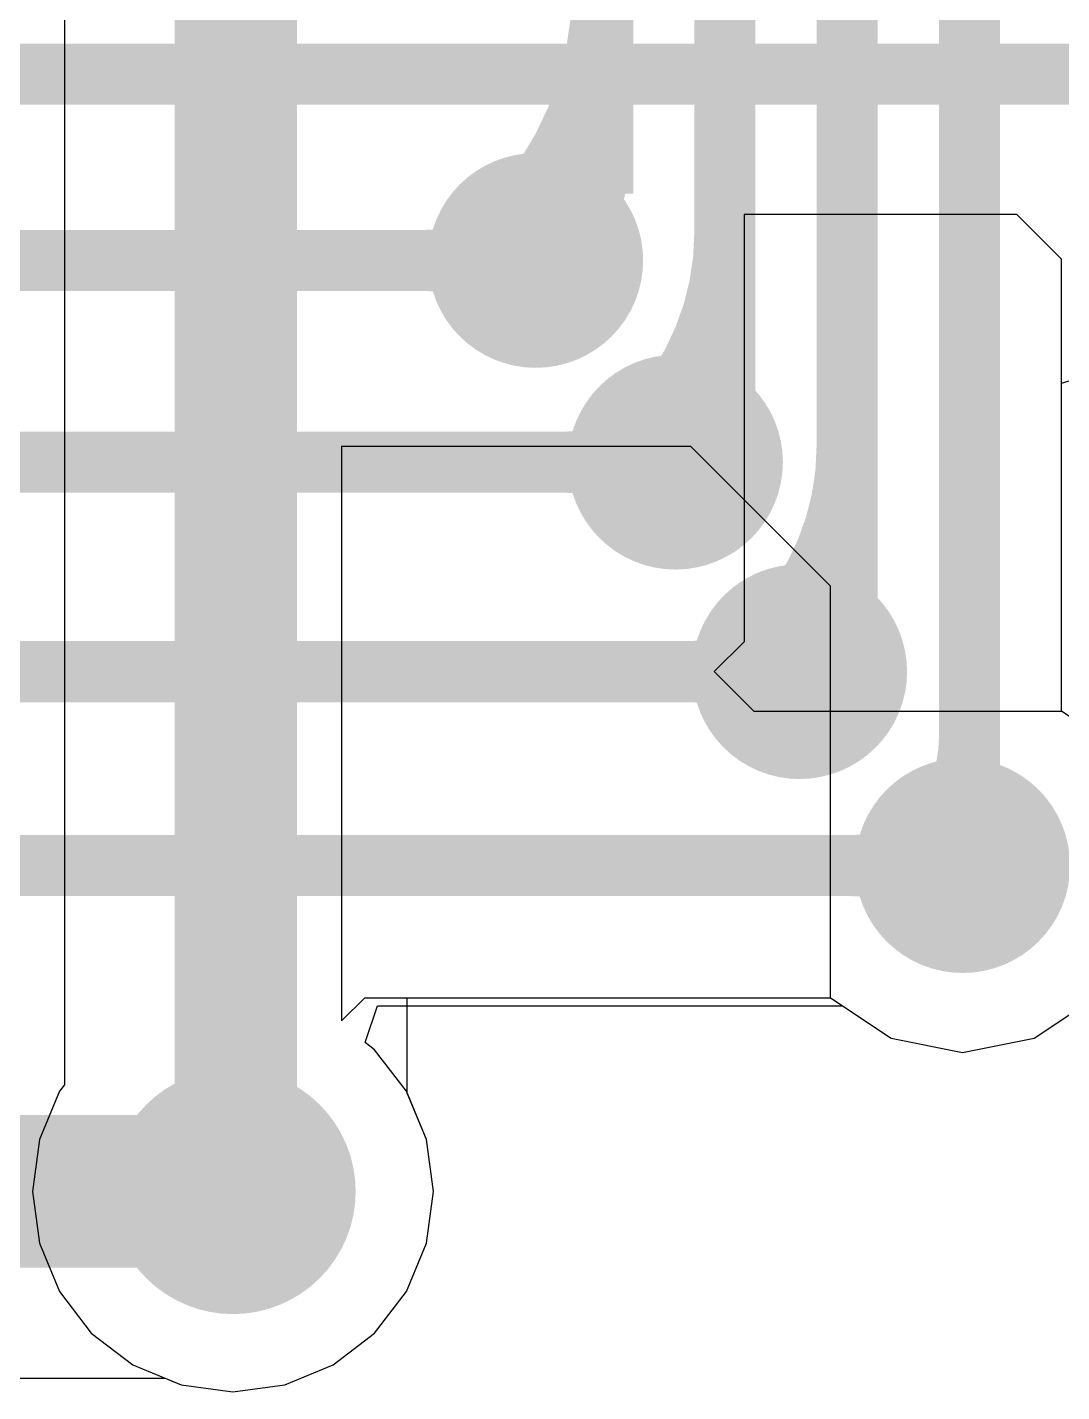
# Model space of a CAD drawing. Extents: x 81 to 196, y 150 to 213.
# Drawn here: x 180.972 to 184.357, y 153.132 to 157.599 of the extents above; entities that cross this region are included whole.
import ezdxf

# ---------------------------------------------------------------- set-up
doc = ezdxf.new("R2010")
doc.units = 0
doc.header["$MEASUREMENT"] = 0
for name, color, linetype in [('BOTTOMLAYER', 5, 'CONTINUOUS'), ('BOTTOMSOLDER', 6, 'CONTINUOUS'), ('MULTILAYER', 9, 'CONTINUOUS'), ('TOPLAYER', 1, 'CONTINUOUS')]:
    doc.layers.add(name, color=color, linetype=linetype)

msp = doc.modelspace()

# ---------------------------------------------------------------- linework, layer by layer
at = {"layer": 'BOTTOMLAYER'}
for p, q in [((181.094002, 158.994223), (181.094002, 154.136661)), ((183.143774, 156.225626), (182.000774, 156.225626)), ((182.000774, 156.225626), (182.000774, 154.346026)), ((183.600199, 155.769201), (183.143774, 156.225626)), ((183.600199, 154.421451), (183.600199, 155.769201)), ((182.000774, 154.346026), (182.076199, 154.421451)), ((182.076199, 154.421451), (183.600199, 154.421451)), ((182.215549, 154.108744), (182.215549, 154.421451)), ((182.215549, 154.421451), (183.600199, 154.421451)), ((183.600199, 154.421451), (183.798665, 154.288838)), ((184.266883, 154.288838), (184.465349, 154.421451)), ((183.798665, 154.288838), (184.032774, 154.242272)), ((184.032774, 154.242272), (184.266883, 154.288838)), ((181.077403, 154.115028), (181.011906, 153.956911)), ((181.094002, 154.136661), (181.077403, 154.115028)), ((182.278442, 153.956911), (182.215549, 154.108744)), ((181.011906, 153.956911), (180.989567, 153.787226)), ((182.300781, 153.787226), (182.278442, 153.956911)), ((180.989567, 153.787226), (181.011906, 153.617541)), ((182.278442, 153.617541), (182.300781, 153.787226)), ((181.011906, 153.617541), (181.077403, 153.459424)), ((182.212945, 153.459424), (182.278442, 153.617541)), ((181.077403, 153.459424), (181.181591, 153.323643)), ((182.108757, 153.323643), (182.212945, 153.459424)), ((181.181591, 153.323643), (181.317372, 153.219455)), ((181.972976, 153.219455), (182.108757, 153.323643)), ((181.317372, 153.219455), (181.475489, 153.153958)), ((181.814859, 153.153958), (181.972976, 153.219455)), ((181.475489, 153.153958), (181.645174, 153.131619)), ((181.645174, 153.131619), (181.814859, 153.153958))]:
    msp.add_line(p, q, dxfattribs=at)
for points, const_width in [([(182.854773, 157.054225), (182.854773, 159.650054)], 0.2), ([(183.254797, 156.336649), (183.254797, 159.650054)], 0.2), ([(183.654847, 155.644499), (183.654847, 159.650054)], 0.2), ([(184.054897, 154.876149), (184.054897, 159.650054)], 0.2), ([(181.654775, 153.796827), (181.654775, 158.638626)], 0.399999), ([(182.635774, 156.835226), (182.854773, 157.054225)], 0.2), ([(183.092974, 156.174826), (183.254797, 156.336649)], 0.2), ([(183.499374, 155.489026), (183.654847, 155.644499)], 0.2), ([(184.032774, 154.854026), (184.054897, 154.876149)], 0.2), ([(181.645174, 153.787226), (181.654775, 153.796827)], 0.399999)]:
    msp.add_lwpolyline(points, dxfattribs=dict(at, const_width=const_width))
at = {"layer": 'BOTTOMLAYER', "const_width": 0.2}
for points in [[(182.854773, 157.726067, -0.198912), (182.529709, 156.941291)], [(182.854773, 157.726067, -0.198912), (182.529709, 156.941291)], [(182.854773, 157.726067, -0.198912), (182.529709, 156.941291)], [(182.854773, 157.726067, -0.198912), (182.529709, 156.941291)], [(182.854773, 157.726067, -0.198912), (182.529709, 156.941291)], [(182.854773, 157.726067, -0.198912), (182.529709, 156.941291)], [(182.854773, 157.726067, -0.198912), (182.529709, 156.941291)], [(182.854773, 157.726067, -0.198912), (182.529709, 156.941291)], [(182.854773, 157.726067, -0.198912), (182.529709, 156.941291)], [(182.854773, 157.726067, -0.198912), (182.529709, 156.941291)], [(182.854773, 157.243226, -0.198912), (182.671128, 156.799872)], [(182.854773, 157.243226, -0.198912), (182.671128, 156.799872)], [(182.854773, 157.243226, -0.198912), (182.671128, 156.799872)], [(182.854773, 157.243226, -0.198912), (182.671128, 156.799872)], [(182.854773, 157.243226, -0.198912), (182.671128, 156.799872)], [(182.854773, 157.243226, -0.198912), (182.671128, 156.799872)], [(182.854773, 157.243226, -0.198912), (182.671128, 156.799872)], [(182.854773, 157.243226, -0.198912), (182.671128, 156.799872)], [(182.854773, 157.243226, -0.198912), (182.671128, 156.799872)], [(182.854773, 157.243226, -0.198912), (182.671128, 156.799872)], [(183.254797, 156.927634, -0.198912), (182.986909, 156.280891)], [(183.254797, 156.927634, -0.198912), (182.986909, 156.280891)], [(183.254797, 156.927634, -0.198912), (182.986909, 156.280891)], [(183.254797, 156.927634, -0.198912), (182.986909, 156.280891)], [(183.254797, 156.927634, -0.198912), (182.986909, 156.280891)], [(183.254797, 156.927634, -0.198912), (182.986909, 156.280891)], [(183.254797, 156.927634, -0.198912), (182.986909, 156.280891)], [(183.254797, 156.927634, -0.198912), (182.986909, 156.280891)], [(183.254797, 156.927634, -0.198912), (182.986909, 156.280891)], [(183.254797, 156.927634, -0.198912), (182.986909, 156.280891)], [(183.254797, 156.444792, -0.198912), (183.128328, 156.139472)], [(183.254797, 156.444792, -0.198912), (183.128328, 156.139472)], [(183.254797, 156.444792, -0.198912), (183.128328, 156.139472)], [(183.254797, 156.444792, -0.198912), (183.128328, 156.139472)], [(183.254797, 156.444792, -0.198912), (183.128328, 156.139472)], [(183.254797, 156.444792, -0.198912), (183.128328, 156.139472)], [(183.254797, 156.444792, -0.198912), (183.128328, 156.139472)], [(183.254797, 156.444792, -0.198912), (183.128328, 156.139472)], [(183.254797, 156.444792, -0.198912), (183.128328, 156.139472)], [(183.254797, 156.444792, -0.198912), (183.128328, 156.139472)], [(183.654847, 156.226502, -0.198912), (183.393309, 155.595091)], [(183.654847, 156.226502, -0.198912), (183.393309, 155.595091)], [(183.654847, 156.226502, -0.198912), (183.393309, 155.595091)], [(183.654847, 156.226502, -0.198912), (183.393309, 155.595091)], [(183.654847, 156.226502, -0.198912), (183.393309, 155.595091)], [(183.654847, 156.226502, -0.198912), (183.393309, 155.595091)], [(183.654847, 156.226502, -0.198912), (183.393309, 155.595091)], [(183.654847, 156.226502, -0.198912), (183.393309, 155.595091)], [(183.654847, 156.226502, -0.198912), (183.393309, 155.595091)], [(183.654847, 156.226502, -0.198912), (183.393309, 155.595091)], [(183.654847, 155.743661, -0.198912), (183.534728, 155.453672)], [(183.654847, 155.743661, -0.198912), (183.534728, 155.453672)], [(183.654847, 155.743661, -0.198912), (183.534728, 155.453672)], [(183.654847, 155.743661, -0.198912), (183.534728, 155.453672)], [(183.654847, 155.743661, -0.198912), (183.534728, 155.453672)], [(183.654847, 155.743661, -0.198912), (183.534728, 155.453672)], [(183.654847, 155.743661, -0.198912), (183.534728, 155.453672)], [(183.654847, 155.743661, -0.198912), (183.534728, 155.453672)], [(183.654847, 155.743661, -0.198912), (183.534728, 155.453672)], [(183.654847, 155.743661, -0.198912), (183.534728, 155.453672)], [(184.054897, 155.269567, -0.198912), (183.926709, 154.960091)], [(184.054897, 155.269567, -0.198912), (183.926709, 154.960091)], [(184.054897, 155.269567, -0.198912), (183.926709, 154.960091)], [(184.054897, 155.269567, -0.198912), (183.926709, 154.960091)], [(184.054897, 155.269567, -0.198912), (183.926709, 154.960091)], [(184.054897, 155.269567, -0.198912), (183.926709, 154.960091)], [(184.054897, 155.269567, -0.198912), (183.926709, 154.960091)], [(184.054897, 155.269567, -0.198912), (183.926709, 154.960091)], [(184.054897, 155.269567, -0.198912), (183.926709, 154.960091)], [(184.054897, 155.269567, -0.198912), (183.926709, 154.960091)], [(184.138839, 154.960091, -0.198912), (184.054897, 155.162748)], [(184.138839, 154.960091, -0.198912), (184.054897, 155.162748)], [(184.138839, 154.960091, -0.198912), (184.054897, 155.162748)], [(184.138839, 154.960091, -0.198912), (184.054897, 155.162748)], [(184.138839, 154.960091, -0.198912), (184.054897, 155.162748)], [(184.138839, 154.960091, -0.198912), (184.054897, 155.162748)], [(184.138839, 154.960091, -0.198912), (184.054897, 155.162748)], [(184.138839, 154.960091, -0.198912), (184.054897, 155.162748)], [(184.138839, 154.960091, -0.198912), (184.054897, 155.162748)], [(184.138839, 154.960091, -0.198912), (184.054897, 155.162748)]]:
    msp.add_lwpolyline(points, format="xyb", dxfattribs=at)
at = {"layer": 'BOTTOMLAYER'}
for points, const_width in [([(182.854773, 157.193226, 1), (182.854773, 157.293226, 1)], 0.1), ([(182.854773, 157.193226, 1), (182.854773, 157.293226, 1)], 0.1), ([(182.854773, 157.193226, 1), (182.854773, 157.293226, 1)], 0.1), ([(182.854773, 157.193226, 1), (182.854773, 157.293226, 1)], 0.1), ([(182.854773, 157.193226, 1), (182.854773, 157.293226, 1)], 0.1), ([(182.854773, 157.193226, 1), (182.854773, 157.293226, 1)], 0.1), ([(182.854773, 157.193226, 1), (182.854773, 157.293226, 1)], 0.1), ([(182.854773, 157.193226, 1), (182.854773, 157.293226, 1)], 0.1), ([(182.854773, 157.193226, 1), (182.854773, 157.293226, 1)], 0.1), ([(182.854773, 157.193226, 1), (182.854773, 157.293226, 1)], 0.1), ([(182.635774, 156.710228, 1), (182.635774, 156.960224, 1)], 0.249999), ([(182.529709, 156.891291, 1), (182.529709, 156.991291, 1)], 0.1), ([(182.529709, 156.891291, 1), (182.529709, 156.991291, 1)], 0.1), ([(182.529709, 156.891291, 1), (182.529709, 156.991291, 1)], 0.1), ([(182.529709, 156.891291, 1), (182.529709, 156.991291, 1)], 0.1), ([(182.529709, 156.891291, 1), (182.529709, 156.991291, 1)], 0.1), ([(182.529709, 156.891291, 1), (182.529709, 156.991291, 1)], 0.1), ([(182.529709, 156.891291, 1), (182.529709, 156.991291, 1)], 0.1), ([(182.529709, 156.891291, 1), (182.529709, 156.991291, 1)], 0.1), ([(182.529709, 156.891291, 1), (182.529709, 156.991291, 1)], 0.1), ([(182.529709, 156.891291, 1), (182.529709, 156.991291, 1)], 0.1), ([(183.254797, 156.877634, 1), (183.254797, 156.977634, 1)], 0.1), ([(183.254797, 156.877634, 1), (183.254797, 156.977634, 1)], 0.1), ([(183.254797, 156.877634, 1), (183.254797, 156.977634, 1)], 0.1), ([(183.254797, 156.877634, 1), (183.254797, 156.977634, 1)], 0.1), ([(183.254797, 156.877634, 1), (183.254797, 156.977634, 1)], 0.1), ([(183.254797, 156.877634, 1), (183.254797, 156.977634, 1)], 0.1), ([(183.254797, 156.877634, 1), (183.254797, 156.977634, 1)], 0.1), ([(183.254797, 156.877634, 1), (183.254797, 156.977634, 1)], 0.1), ([(183.254797, 156.877634, 1), (183.254797, 156.977634, 1)], 0.1), ([(183.254797, 156.877634, 1), (183.254797, 156.977634, 1)], 0.1), ([(182.671128, 156.749872, 1), (182.671128, 156.849872, 1)], 0.1), ([(182.671128, 156.749872, 1), (182.671128, 156.849872, 1)], 0.1), ([(182.671128, 156.749872, 1), (182.671128, 156.849872, 1)], 0.1), ([(182.671128, 156.749872, 1), (182.671128, 156.849872, 1)], 0.1), ([(182.671128, 156.749872, 1), (182.671128, 156.849872, 1)], 0.1), ([(182.671128, 156.749872, 1), (182.671128, 156.849872, 1)], 0.1), ([(182.671128, 156.749872, 1), (182.671128, 156.849872, 1)], 0.1), ([(182.671128, 156.749872, 1), (182.671128, 156.849872, 1)], 0.1), ([(182.671128, 156.749872, 1), (182.671128, 156.849872, 1)], 0.1), ([(182.671128, 156.749872, 1), (182.671128, 156.849872, 1)], 0.1), ([(183.254797, 156.394793, 1), (183.254797, 156.494792, 1)], 0.1), ([(183.254797, 156.394793, 1), (183.254797, 156.494792, 1)], 0.1), ([(183.254797, 156.394793, 1), (183.254797, 156.494792, 1)], 0.1), ([(183.254797, 156.394793, 1), (183.254797, 156.494792, 1)], 0.1), ([(183.254797, 156.394793, 1), (183.254797, 156.494792, 1)], 0.1), ([(183.254797, 156.394793, 1), (183.254797, 156.494792, 1)], 0.1), ([(183.254797, 156.394793, 1), (183.254797, 156.494792, 1)], 0.1), ([(183.254797, 156.394793, 1), (183.254797, 156.494792, 1)], 0.1), ([(183.254797, 156.394793, 1), (183.254797, 156.494792, 1)], 0.1), ([(183.254797, 156.394793, 1), (183.254797, 156.494792, 1)], 0.1), ([(183.092974, 156.049828, 1), (183.092974, 156.299824, 1)], 0.249999), ([(182.986909, 156.230891, 1), (182.986909, 156.330891, 1)], 0.1), ([(182.986909, 156.230891, 1), (182.986909, 156.330891, 1)], 0.1), ([(182.986909, 156.230891, 1), (182.986909, 156.330891, 1)], 0.1), ([(182.986909, 156.230891, 1), (182.986909, 156.330891, 1)], 0.1), ([(182.986909, 156.230891, 1), (182.986909, 156.330891, 1)], 0.1), ([(182.986909, 156.230891, 1), (182.986909, 156.330891, 1)], 0.1), ([(182.986909, 156.230891, 1), (182.986909, 156.330891, 1)], 0.1), ([(182.986909, 156.230891, 1), (182.986909, 156.330891, 1)], 0.1), ([(182.986909, 156.230891, 1), (182.986909, 156.330891, 1)], 0.1), ([(182.986909, 156.230891, 1), (182.986909, 156.330891, 1)], 0.1), ([(183.654847, 156.176502, 1), (183.654847, 156.276502, 1)], 0.1), ([(183.654847, 156.176502, 1), (183.654847, 156.276502, 1)], 0.1), ([(183.654847, 156.176502, 1), (183.654847, 156.276502, 1)], 0.1), ([(183.654847, 156.176502, 1), (183.654847, 156.276502, 1)], 0.1), ([(183.654847, 156.176502, 1), (183.654847, 156.276502, 1)], 0.1), ([(183.654847, 156.176502, 1), (183.654847, 156.276502, 1)], 0.1), ([(183.654847, 156.176502, 1), (183.654847, 156.276502, 1)], 0.1), ([(183.654847, 156.176502, 1), (183.654847, 156.276502, 1)], 0.1), ([(183.654847, 156.176502, 1), (183.654847, 156.276502, 1)], 0.1), ([(183.654847, 156.176502, 1), (183.654847, 156.276502, 1)], 0.1), ([(183.128328, 156.089472, 1), (183.128328, 156.189472, 1)], 0.1), ([(183.128328, 156.089472, 1), (183.128328, 156.189472, 1)], 0.1), ([(183.128328, 156.089472, 1), (183.128328, 156.189472, 1)], 0.1), ([(183.128328, 156.089472, 1), (183.128328, 156.189472, 1)], 0.1), ([(183.128328, 156.089472, 1), (183.128328, 156.189472, 1)], 0.1), ([(183.128328, 156.089472, 1), (183.128328, 156.189472, 1)], 0.1), ([(183.128328, 156.089472, 1), (183.128328, 156.189472, 1)], 0.1), ([(183.128328, 156.089472, 1), (183.128328, 156.189472, 1)], 0.1), ([(183.128328, 156.089472, 1), (183.128328, 156.189472, 1)], 0.1), ([(183.128328, 156.089472, 1), (183.128328, 156.189472, 1)], 0.1), ([(183.654847, 155.693661, 1), (183.654847, 155.793661, 1)], 0.1), ([(183.654847, 155.693661, 1), (183.654847, 155.793661, 1)], 0.1), ([(183.654847, 155.693661, 1), (183.654847, 155.793661, 1)], 0.1), ([(183.654847, 155.693661, 1), (183.654847, 155.793661, 1)], 0.1), ([(183.654847, 155.693661, 1), (183.654847, 155.793661, 1)], 0.1), ([(183.654847, 155.693661, 1), (183.654847, 155.793661, 1)], 0.1), ([(183.654847, 155.693661, 1), (183.654847, 155.793661, 1)], 0.1), ([(183.654847, 155.693661, 1), (183.654847, 155.793661, 1)], 0.1), ([(183.654847, 155.693661, 1), (183.654847, 155.793661, 1)], 0.1), ([(183.654847, 155.693661, 1), (183.654847, 155.793661, 1)], 0.1), ([(183.499374, 155.364028, 1), (183.499374, 155.614024, 1)], 0.249999), ([(183.393309, 155.545091, 1), (183.393309, 155.645091, 1)], 0.1), ([(183.393309, 155.545091, 1), (183.393309, 155.645091, 1)], 0.1), ([(183.393309, 155.545091, 1), (183.393309, 155.645091, 1)], 0.1), ([(183.393309, 155.545091, 1), (183.393309, 155.645091, 1)], 0.1), ([(183.393309, 155.545091, 1), (183.393309, 155.645091, 1)], 0.1), ([(183.393309, 155.545091, 1), (183.393309, 155.645091, 1)], 0.1), ([(183.393309, 155.545091, 1), (183.393309, 155.645091, 1)], 0.1), ([(183.393309, 155.545091, 1), (183.393309, 155.645091, 1)], 0.1), ([(183.393309, 155.545091, 1), (183.393309, 155.645091, 1)], 0.1), ([(183.393309, 155.545091, 1), (183.393309, 155.645091, 1)], 0.1), ([(183.534728, 155.403672, 1), (183.534728, 155.503672, 1)], 0.1), ([(183.534728, 155.403672, 1), (183.534728, 155.503672, 1)], 0.1), ([(183.534728, 155.403672, 1), (183.534728, 155.503672, 1)], 0.1), ([(183.534728, 155.403672, 1), (183.534728, 155.503672, 1)], 0.1), ([(183.534728, 155.403672, 1), (183.534728, 155.503672, 1)], 0.1), ([(183.534728, 155.403672, 1), (183.534728, 155.503672, 1)], 0.1), ([(183.534728, 155.403672, 1), (183.534728, 155.503672, 1)], 0.1), ([(183.534728, 155.403672, 1), (183.534728, 155.503672, 1)], 0.1), ([(183.534728, 155.403672, 1), (183.534728, 155.503672, 1)], 0.1), ([(183.534728, 155.403672, 1), (183.534728, 155.503672, 1)], 0.1), ([(184.054897, 155.219568, 1), (184.054897, 155.319567, 1)], 0.1), ([(184.054897, 155.219568, 1), (184.054897, 155.319567, 1)], 0.1), ([(184.054897, 155.219568, 1), (184.054897, 155.319567, 1)], 0.1), ([(184.054897, 155.219568, 1), (184.054897, 155.319567, 1)], 0.1), ([(184.054897, 155.219568, 1), (184.054897, 155.319567, 1)], 0.1), ([(184.054897, 155.219568, 1), (184.054897, 155.319567, 1)], 0.1), ([(184.054897, 155.219568, 1), (184.054897, 155.319567, 1)], 0.1), ([(184.054897, 155.219568, 1), (184.054897, 155.319567, 1)], 0.1), ([(184.054897, 155.219568, 1), (184.054897, 155.319567, 1)], 0.1), ([(184.054897, 155.219568, 1), (184.054897, 155.319567, 1)], 0.1), ([(184.054897, 155.112748, 1), (184.054897, 155.212748, 1)], 0.1), ([(184.054897, 155.112748, 1), (184.054897, 155.212748, 1)], 0.1), ([(184.054897, 155.112748, 1), (184.054897, 155.212748, 1)], 0.1), ([(184.054897, 155.112748, 1), (184.054897, 155.212748, 1)], 0.1), ([(184.054897, 155.112748, 1), (184.054897, 155.212748, 1)], 0.1), ([(184.054897, 155.112748, 1), (184.054897, 155.212748, 1)], 0.1), ([(184.054897, 155.112748, 1), (184.054897, 155.212748, 1)], 0.1), ([(184.054897, 155.112748, 1), (184.054897, 155.212748, 1)], 0.1), ([(184.054897, 155.112748, 1), (184.054897, 155.212748, 1)], 0.1), ([(184.054897, 155.112748, 1), (184.054897, 155.212748, 1)], 0.1), ([(184.032774, 154.729028, 1), (184.032774, 154.979024, 1)], 0.249999), ([(183.926709, 154.910091, 1), (183.926709, 155.010091, 1)], 0.1), ([(183.926709, 154.910091, 1), (183.926709, 155.010091, 1)], 0.1), ([(183.926709, 154.910091, 1), (183.926709, 155.010091, 1)], 0.1), ([(183.926709, 154.910091, 1), (183.926709, 155.010091, 1)], 0.1), ([(183.926709, 154.910091, 1), (183.926709, 155.010091, 1)], 0.1), ([(183.926709, 154.910091, 1), (183.926709, 155.010091, 1)], 0.1), ([(183.926709, 154.910091, 1), (183.926709, 155.010091, 1)], 0.1), ([(183.926709, 154.910091, 1), (183.926709, 155.010091, 1)], 0.1), ([(183.926709, 154.910091, 1), (183.926709, 155.010091, 1)], 0.1), ([(183.926709, 154.910091, 1), (183.926709, 155.010091, 1)], 0.1), ([(184.138839, 154.910091, 1), (184.138839, 155.010091, 1)], 0.1), ([(184.138839, 154.910091, 1), (184.138839, 155.010091, 1)], 0.1), ([(184.138839, 154.910091, 1), (184.138839, 155.010091, 1)], 0.1), ([(184.138839, 154.910091, 1), (184.138839, 155.010091, 1)], 0.1), ([(184.138839, 154.910091, 1), (184.138839, 155.010091, 1)], 0.1), ([(184.138839, 154.910091, 1), (184.138839, 155.010091, 1)], 0.1), ([(184.138839, 154.910091, 1), (184.138839, 155.010091, 1)], 0.1), ([(184.138839, 154.910091, 1), (184.138839, 155.010091, 1)], 0.1), ([(184.138839, 154.910091, 1), (184.138839, 155.010091, 1)], 0.1), ([(184.138839, 154.910091, 1), (184.138839, 155.010091, 1)], 0.1), ([(181.645174, 153.637226, 1), (181.645174, 153.937226, 1)], 0.299999)]:
    msp.add_lwpolyline(points, format="xyb", close=True, dxfattribs=dict(at, const_width=const_width))
at = {"layer": 'BOTTOMSOLDER'}
for points, const_width in [([(182.635774, 156.659428, 1), (182.635774, 157.011024, 1)], 0.351599), ([(183.092974, 155.999028, 1), (183.092974, 156.350624, 1)], 0.351599), ([(183.499374, 155.313228, 1), (183.499374, 155.664824, 1)], 0.351599), ([(184.032774, 154.678228, 1), (184.032774, 155.029824, 1)], 0.351599), ([(181.645174, 153.586426, 1), (181.645174, 153.988026, 1)], 0.401599)]:
    msp.add_lwpolyline(points, format="xyb", close=True, dxfattribs=dict(at, const_width=const_width))
at = {"layer": 'MULTILAYER'}
for points, const_width in [([(182.635774, 156.710228, 1), (182.635774, 156.960224, 1)], 0.249999), ([(183.092974, 156.049828, 1), (183.092974, 156.299824, 1)], 0.249999), ([(183.499374, 155.364028, 1), (183.499374, 155.614024, 1)], 0.249999), ([(184.032774, 154.729028, 1), (184.032774, 154.979024, 1)], 0.249999), ([(181.645174, 153.637226, 1), (181.645174, 153.937226, 1)], 0.299999)]:
    msp.add_lwpolyline(points, format="xyb", close=True, dxfattribs=dict(at, const_width=const_width))
at = {"layer": 'TOPLAYER'}
for p, q in [((184.210036, 156.986011), (183.317632, 156.986011)), ((183.317632, 156.986011), (183.317632, 155.586684)), ((184.356586, 156.83946), (184.210036, 156.986011)), ((184.356586, 155.359275), (184.356586, 156.83946)), ((184.356586, 156.433169), (184.478117, 156.470035)), ((184.356586, 155.359275), (184.356586, 156.433169)), ((183.317632, 155.586684), (183.219974, 155.489026)), ((183.219974, 155.489026), (183.349725, 155.359275)), ((183.349725, 155.359275), (184.356586, 155.359275)), ((184.465349, 155.286601), (184.356586, 155.359275)), ((182.077297, 154.274949), (182.118119, 154.395211)), ((182.118119, 154.395211), (183.63947, 154.395211)), ((183.63947, 154.395211), (183.798665, 154.288838)), ((184.266883, 154.288838), (184.465349, 154.421451)), ((183.798665, 154.288838), (184.032774, 154.242272)), ((184.032774, 154.242272), (184.266883, 154.288838)), ((182.108757, 154.250809), (182.077297, 154.274949)), ((182.212945, 154.115028), (182.108757, 154.250809)), ((182.278442, 153.956911), (182.212945, 154.115028)), ((182.300781, 153.787226), (182.278442, 153.956911)), ((182.278442, 153.617541), (182.300781, 153.787226)), ((182.212945, 153.459424), (182.278442, 153.617541)), ((182.108757, 153.323643), (182.212945, 153.459424)), ((181.972976, 153.219455), (182.108757, 153.323643)), ((181.814859, 153.153958), (181.972976, 153.219455)), ((174.101374, 153.175472), (181.423551, 153.175472)), ((181.423551, 153.175472), (181.475489, 153.153958)), ((181.475489, 153.153958), (181.645174, 153.131619)), ((181.645174, 153.131619), (181.814859, 153.153958))]:
    msp.add_line(p, q, dxfattribs=at)
for points, const_width in [([(187.766574, 157.444826), (177.225574, 157.444826)], 0.2), ([(182.635774, 156.835226), (176.514377, 156.835226)], 0.2), ([(183.092974, 156.174826), (176.171372, 156.174826)], 0.2), ([(183.499374, 155.489026), (175.625374, 155.489026)], 0.2), ([(184.032774, 154.854026), (175.345974, 154.854026)], 0.2), ([(181.645174, 153.787226), (174.101374, 153.787226)], 0.499999)]:
    msp.add_lwpolyline(points, dxfattribs=dict(at, const_width=const_width))
for points, const_width in [([(182.635774, 156.710228, 1), (182.635774, 156.960224, 1)], 0.249999), ([(182.529709, 156.891291, 1), (182.529709, 156.991291, 1)], 0.1), ([(182.529709, 156.891291, 1), (182.529709, 156.991291, 1)], 0.1), ([(182.529709, 156.891291, 1), (182.529709, 156.991291, 1)], 0.1), ([(182.529709, 156.891291, 1), (182.529709, 156.991291, 1)], 0.1), ([(182.529709, 156.891291, 1), (182.529709, 156.991291, 1)], 0.1), ([(182.529709, 156.891291, 1), (182.529709, 156.991291, 1)], 0.1), ([(182.529709, 156.891291, 1), (182.529709, 156.991291, 1)], 0.1), ([(182.529709, 156.891291, 1), (182.529709, 156.991291, 1)], 0.1), ([(182.529709, 156.891291, 1), (182.529709, 156.991291, 1)], 0.1), ([(182.529709, 156.891291, 1), (182.529709, 156.991291, 1)], 0.1), ([(182.273644, 156.785226, 1), (182.273644, 156.885226, 1)], 0.1), ([(182.273644, 156.785226, 1), (182.273644, 156.885226, 1)], 0.1), ([(182.273644, 156.785226, 1), (182.273644, 156.885226, 1)], 0.1), ([(182.273644, 156.785226, 1), (182.273644, 156.885226, 1)], 0.1), ([(182.273644, 156.785226, 1), (182.273644, 156.885226, 1)], 0.1), ([(182.273644, 156.785226, 1), (182.273644, 156.885226, 1)], 0.1), ([(182.273644, 156.785226, 1), (182.273644, 156.885226, 1)], 0.1), ([(182.273644, 156.785226, 1), (182.273644, 156.885226, 1)], 0.1), ([(182.273644, 156.785226, 1), (182.273644, 156.885226, 1)], 0.1), ([(182.273644, 156.785226, 1), (182.273644, 156.885226, 1)], 0.1), ([(182.273644, 156.785226, 1), (182.273644, 156.885226, 1)], 0.1), ([(182.273644, 156.785226, 1), (182.273644, 156.885226, 1)], 0.1), ([(182.273644, 156.785226, 1), (182.273644, 156.885226, 1)], 0.1), ([(182.273644, 156.785226, 1), (182.273644, 156.885226, 1)], 0.1), ([(182.273644, 156.785226, 1), (182.273644, 156.885226, 1)], 0.1), ([(182.273644, 156.785226, 1), (182.273644, 156.885226, 1)], 0.1), ([(182.273644, 156.785226, 1), (182.273644, 156.885226, 1)], 0.1), ([(182.273644, 156.785226, 1), (182.273644, 156.885226, 1)], 0.1), ([(182.273644, 156.785226, 1), (182.273644, 156.885226, 1)], 0.1), ([(182.273644, 156.785226, 1), (182.273644, 156.885226, 1)], 0.1), ([(182.529709, 156.679161, 1), (182.529709, 156.779161, 1)], 0.1), ([(182.529709, 156.679161, 1), (182.529709, 156.779161, 1)], 0.1), ([(182.529709, 156.679161, 1), (182.529709, 156.779161, 1)], 0.1), ([(182.529709, 156.679161, 1), (182.529709, 156.779161, 1)], 0.1), ([(182.529709, 156.679161, 1), (182.529709, 156.779161, 1)], 0.1), ([(182.529709, 156.679161, 1), (182.529709, 156.779161, 1)], 0.1), ([(182.529709, 156.679161, 1), (182.529709, 156.779161, 1)], 0.1), ([(182.529709, 156.679161, 1), (182.529709, 156.779161, 1)], 0.1), ([(182.529709, 156.679161, 1), (182.529709, 156.779161, 1)], 0.1), ([(182.529709, 156.679161, 1), (182.529709, 156.779161, 1)], 0.1), ([(183.092974, 156.049828, 1), (183.092974, 156.299824, 1)], 0.249999), ([(182.986909, 156.230891, 1), (182.986909, 156.330891, 1)], 0.1), ([(182.986909, 156.230891, 1), (182.986909, 156.330891, 1)], 0.1), ([(182.986909, 156.230891, 1), (182.986909, 156.330891, 1)], 0.1), ([(182.986909, 156.230891, 1), (182.986909, 156.330891, 1)], 0.1), ([(182.986909, 156.230891, 1), (182.986909, 156.330891, 1)], 0.1), ([(182.986909, 156.230891, 1), (182.986909, 156.330891, 1)], 0.1), ([(182.986909, 156.230891, 1), (182.986909, 156.330891, 1)], 0.1), ([(182.986909, 156.230891, 1), (182.986909, 156.330891, 1)], 0.1), ([(182.986909, 156.230891, 1), (182.986909, 156.330891, 1)], 0.1), ([(182.986909, 156.230891, 1), (182.986909, 156.330891, 1)], 0.1), ([(182.730844, 156.124826, 1), (182.730844, 156.224826, 1)], 0.1), ([(182.730844, 156.124826, 1), (182.730844, 156.224826, 1)], 0.1), ([(182.730844, 156.124826, 1), (182.730844, 156.224826, 1)], 0.1), ([(182.730844, 156.124826, 1), (182.730844, 156.224826, 1)], 0.1), ([(182.730844, 156.124826, 1), (182.730844, 156.224826, 1)], 0.1), ([(182.730844, 156.124826, 1), (182.730844, 156.224826, 1)], 0.1), ([(182.730844, 156.124826, 1), (182.730844, 156.224826, 1)], 0.1), ([(182.730844, 156.124826, 1), (182.730844, 156.224826, 1)], 0.1), ([(182.730844, 156.124826, 1), (182.730844, 156.224826, 1)], 0.1), ([(182.730844, 156.124826, 1), (182.730844, 156.224826, 1)], 0.1), ([(182.730844, 156.124826, 1), (182.730844, 156.224826, 1)], 0.1), ([(182.730844, 156.124826, 1), (182.730844, 156.224826, 1)], 0.1), ([(182.730844, 156.124826, 1), (182.730844, 156.224826, 1)], 0.1), ([(182.730844, 156.124826, 1), (182.730844, 156.224826, 1)], 0.1), ([(182.730844, 156.124826, 1), (182.730844, 156.224826, 1)], 0.1), ([(182.730844, 156.124826, 1), (182.730844, 156.224826, 1)], 0.1), ([(182.730844, 156.124826, 1), (182.730844, 156.224826, 1)], 0.1), ([(182.730844, 156.124826, 1), (182.730844, 156.224826, 1)], 0.1), ([(182.730844, 156.124826, 1), (182.730844, 156.224826, 1)], 0.1), ([(182.730844, 156.124826, 1), (182.730844, 156.224826, 1)], 0.1), ([(182.986909, 156.018761, 1), (182.986909, 156.118761, 1)], 0.1), ([(182.986909, 156.018761, 1), (182.986909, 156.118761, 1)], 0.1), ([(182.986909, 156.018761, 1), (182.986909, 156.118761, 1)], 0.1), ([(182.986909, 156.018761, 1), (182.986909, 156.118761, 1)], 0.1), ([(182.986909, 156.018761, 1), (182.986909, 156.118761, 1)], 0.1), ([(182.986909, 156.018761, 1), (182.986909, 156.118761, 1)], 0.1), ([(182.986909, 156.018761, 1), (182.986909, 156.118761, 1)], 0.1), ([(182.986909, 156.018761, 1), (182.986909, 156.118761, 1)], 0.1), ([(182.986909, 156.018761, 1), (182.986909, 156.118761, 1)], 0.1), ([(182.986909, 156.018761, 1), (182.986909, 156.118761, 1)], 0.1), ([(183.499374, 155.364028, 1), (183.499374, 155.614024, 1)], 0.249999), ([(183.393309, 155.545091, 1), (183.393309, 155.645091, 1)], 0.1), ([(183.393309, 155.545091, 1), (183.393309, 155.645091, 1)], 0.1), ([(183.393309, 155.545091, 1), (183.393309, 155.645091, 1)], 0.1), ([(183.393309, 155.545091, 1), (183.393309, 155.645091, 1)], 0.1), ([(183.393309, 155.545091, 1), (183.393309, 155.645091, 1)], 0.1), ([(183.393309, 155.545091, 1), (183.393309, 155.645091, 1)], 0.1), ([(183.393309, 155.545091, 1), (183.393309, 155.645091, 1)], 0.1), ([(183.393309, 155.545091, 1), (183.393309, 155.645091, 1)], 0.1), ([(183.393309, 155.545091, 1), (183.393309, 155.645091, 1)], 0.1), ([(183.393309, 155.545091, 1), (183.393309, 155.645091, 1)], 0.1), ([(183.137244, 155.439026, 1), (183.137244, 155.539026, 1)], 0.1), ([(183.137244, 155.439026, 1), (183.137244, 155.539026, 1)], 0.1), ([(183.137244, 155.439026, 1), (183.137244, 155.539026, 1)], 0.1), ([(183.137244, 155.439026, 1), (183.137244, 155.539026, 1)], 0.1), ([(183.137244, 155.439026, 1), (183.137244, 155.539026, 1)], 0.1), ([(183.137244, 155.439026, 1), (183.137244, 155.539026, 1)], 0.1), ([(183.137244, 155.439026, 1), (183.137244, 155.539026, 1)], 0.1), ([(183.137244, 155.439026, 1), (183.137244, 155.539026, 1)], 0.1), ([(183.137244, 155.439026, 1), (183.137244, 155.539026, 1)], 0.1), ([(183.137244, 155.439026, 1), (183.137244, 155.539026, 1)], 0.1), ([(183.137244, 155.439026, 1), (183.137244, 155.539026, 1)], 0.1), ([(183.137244, 155.439026, 1), (183.137244, 155.539026, 1)], 0.1), ([(183.137244, 155.439026, 1), (183.137244, 155.539026, 1)], 0.1), ([(183.137244, 155.439026, 1), (183.137244, 155.539026, 1)], 0.1), ([(183.137244, 155.439026, 1), (183.137244, 155.539026, 1)], 0.1), ([(183.137244, 155.439026, 1), (183.137244, 155.539026, 1)], 0.1), ([(183.137244, 155.439026, 1), (183.137244, 155.539026, 1)], 0.1), ([(183.137244, 155.439026, 1), (183.137244, 155.539026, 1)], 0.1), ([(183.137244, 155.439026, 1), (183.137244, 155.539026, 1)], 0.1), ([(183.137244, 155.439026, 1), (183.137244, 155.539026, 1)], 0.1), ([(183.393309, 155.332961, 1), (183.393309, 155.432961, 1)], 0.1), ([(183.393309, 155.332961, 1), (183.393309, 155.432961, 1)], 0.1), ([(183.393309, 155.332961, 1), (183.393309, 155.432961, 1)], 0.1), ([(183.393309, 155.332961, 1), (183.393309, 155.432961, 1)], 0.1), ([(183.393309, 155.332961, 1), (183.393309, 155.432961, 1)], 0.1), ([(183.393309, 155.332961, 1), (183.393309, 155.432961, 1)], 0.1), ([(183.393309, 155.332961, 1), (183.393309, 155.432961, 1)], 0.1), ([(183.393309, 155.332961, 1), (183.393309, 155.432961, 1)], 0.1), ([(183.393309, 155.332961, 1), (183.393309, 155.432961, 1)], 0.1), ([(183.393309, 155.332961, 1), (183.393309, 155.432961, 1)], 0.1), ([(184.032774, 154.729028, 1), (184.032774, 154.979024, 1)], 0.249999), ([(183.926709, 154.910091, 1), (183.926709, 155.010091, 1)], 0.1), ([(183.926709, 154.910091, 1), (183.926709, 155.010091, 1)], 0.1), ([(183.926709, 154.910091, 1), (183.926709, 155.010091, 1)], 0.1), ([(183.926709, 154.910091, 1), (183.926709, 155.010091, 1)], 0.1), ([(183.926709, 154.910091, 1), (183.926709, 155.010091, 1)], 0.1), ([(183.926709, 154.910091, 1), (183.926709, 155.010091, 1)], 0.1), ([(183.926709, 154.910091, 1), (183.926709, 155.010091, 1)], 0.1), ([(183.926709, 154.910091, 1), (183.926709, 155.010091, 1)], 0.1), ([(183.926709, 154.910091, 1), (183.926709, 155.010091, 1)], 0.1), ([(183.926709, 154.910091, 1), (183.926709, 155.010091, 1)], 0.1), ([(183.670644, 154.804026, 1), (183.670644, 154.904026, 1)], 0.1), ([(183.670644, 154.804026, 1), (183.670644, 154.904026, 1)], 0.1), ([(183.670644, 154.804026, 1), (183.670644, 154.904026, 1)], 0.1), ([(183.670644, 154.804026, 1), (183.670644, 154.904026, 1)], 0.1), ([(183.670644, 154.804026, 1), (183.670644, 154.904026, 1)], 0.1), ([(183.670644, 154.804026, 1), (183.670644, 154.904026, 1)], 0.1), ([(183.670644, 154.804026, 1), (183.670644, 154.904026, 1)], 0.1), ([(183.670644, 154.804026, 1), (183.670644, 154.904026, 1)], 0.1), ([(183.670644, 154.804026, 1), (183.670644, 154.904026, 1)], 0.1), ([(183.670644, 154.804026, 1), (183.670644, 154.904026, 1)], 0.1), ([(183.670644, 154.804026, 1), (183.670644, 154.904026, 1)], 0.1), ([(183.670644, 154.804026, 1), (183.670644, 154.904026, 1)], 0.1), ([(183.670644, 154.804026, 1), (183.670644, 154.904026, 1)], 0.1), ([(183.670644, 154.804026, 1), (183.670644, 154.904026, 1)], 0.1), ([(183.670644, 154.804026, 1), (183.670644, 154.904026, 1)], 0.1), ([(183.670644, 154.804026, 1), (183.670644, 154.904026, 1)], 0.1), ([(183.670644, 154.804026, 1), (183.670644, 154.904026, 1)], 0.1), ([(183.670644, 154.804026, 1), (183.670644, 154.904026, 1)], 0.1), ([(183.670644, 154.804026, 1), (183.670644, 154.904026, 1)], 0.1), ([(183.670644, 154.804026, 1), (183.670644, 154.904026, 1)], 0.1), ([(183.926709, 154.697961, 1), (183.926709, 154.797961, 1)], 0.1), ([(183.926709, 154.697961, 1), (183.926709, 154.797961, 1)], 0.1), ([(183.926709, 154.697961, 1), (183.926709, 154.797961, 1)], 0.1), ([(183.926709, 154.697961, 1), (183.926709, 154.797961, 1)], 0.1), ([(183.926709, 154.697961, 1), (183.926709, 154.797961, 1)], 0.1), ([(183.926709, 154.697961, 1), (183.926709, 154.797961, 1)], 0.1), ([(183.926709, 154.697961, 1), (183.926709, 154.797961, 1)], 0.1), ([(183.926709, 154.697961, 1), (183.926709, 154.797961, 1)], 0.1), ([(183.926709, 154.697961, 1), (183.926709, 154.797961, 1)], 0.1), ([(183.926709, 154.697961, 1), (183.926709, 154.797961, 1)], 0.1), ([(181.645174, 153.637226, 1), (181.645174, 153.937226, 1)], 0.299999)]:
    msp.add_lwpolyline(points, format="xyb", close=True, dxfattribs=dict(at, const_width=const_width))
at = {"layer": 'TOPLAYER', "const_width": 0.2}
for points in [[(182.529709, 156.941291, -0.198912), (182.273644, 156.835226)], [(182.529709, 156.941291, -0.198912), (182.273644, 156.835226)], [(182.529709, 156.941291, -0.198912), (182.273644, 156.835226)], [(182.529709, 156.941291, -0.198912), (182.273644, 156.835226)], [(182.529709, 156.941291, -0.198912), (182.273644, 156.835226)], [(182.529709, 156.941291, -0.198912), (182.273644, 156.835226)], [(182.529709, 156.941291, -0.198912), (182.273644, 156.835226)], [(182.529709, 156.941291, -0.198912), (182.273644, 156.835226)], [(182.529709, 156.941291, -0.198912), (182.273644, 156.835226)], [(182.529709, 156.941291, -0.198912), (182.273644, 156.835226)], [(182.273644, 156.835226, -0.198912), (182.529709, 156.729161)], [(182.273644, 156.835226, -0.198912), (182.529709, 156.729161)], [(182.273644, 156.835226, -0.198912), (182.529709, 156.729161)], [(182.273644, 156.835226, -0.198912), (182.529709, 156.729161)], [(182.273644, 156.835226, -0.198912), (182.529709, 156.729161)], [(182.273644, 156.835226, -0.198912), (182.529709, 156.729161)], [(182.273644, 156.835226, -0.198912), (182.529709, 156.729161)], [(182.273644, 156.835226, -0.198912), (182.529709, 156.729161)], [(182.273644, 156.835226, -0.198912), (182.529709, 156.729161)], [(182.273644, 156.835226, -0.198912), (182.529709, 156.729161)], [(182.986909, 156.280891, -0.198912), (182.730844, 156.174826)], [(182.986909, 156.280891, -0.198912), (182.730844, 156.174826)], [(182.986909, 156.280891, -0.198912), (182.730844, 156.174826)], [(182.986909, 156.280891, -0.198912), (182.730844, 156.174826)], [(182.986909, 156.280891, -0.198912), (182.730844, 156.174826)], [(182.986909, 156.280891, -0.198912), (182.730844, 156.174826)], [(182.986909, 156.280891, -0.198912), (182.730844, 156.174826)], [(182.986909, 156.280891, -0.198912), (182.730844, 156.174826)], [(182.986909, 156.280891, -0.198912), (182.730844, 156.174826)], [(182.986909, 156.280891, -0.198912), (182.730844, 156.174826)], [(182.730844, 156.174826, -0.198912), (182.986909, 156.068761)], [(182.730844, 156.174826, -0.198912), (182.986909, 156.068761)], [(182.730844, 156.174826, -0.198912), (182.986909, 156.068761)], [(182.730844, 156.174826, -0.198912), (182.986909, 156.068761)], [(182.730844, 156.174826, -0.198912), (182.986909, 156.068761)], [(182.730844, 156.174826, -0.198912), (182.986909, 156.068761)], [(182.730844, 156.174826, -0.198912), (182.986909, 156.068761)], [(182.730844, 156.174826, -0.198912), (182.986909, 156.068761)], [(182.730844, 156.174826, -0.198912), (182.986909, 156.068761)], [(182.730844, 156.174826, -0.198912), (182.986909, 156.068761)], [(183.393309, 155.595091, -0.198912), (183.137244, 155.489026)], [(183.393309, 155.595091, -0.198912), (183.137244, 155.489026)], [(183.393309, 155.595091, -0.198912), (183.137244, 155.489026)], [(183.393309, 155.595091, -0.198912), (183.137244, 155.489026)], [(183.393309, 155.595091, -0.198912), (183.137244, 155.489026)], [(183.393309, 155.595091, -0.198912), (183.137244, 155.489026)], [(183.393309, 155.595091, -0.198912), (183.137244, 155.489026)], [(183.393309, 155.595091, -0.198912), (183.137244, 155.489026)], [(183.393309, 155.595091, -0.198912), (183.137244, 155.489026)], [(183.393309, 155.595091, -0.198912), (183.137244, 155.489026)], [(183.137244, 155.489026, -0.198912), (183.393309, 155.382961)], [(183.137244, 155.489026, -0.198912), (183.393309, 155.382961)], [(183.137244, 155.489026, -0.198912), (183.393309, 155.382961)], [(183.137244, 155.489026, -0.198912), (183.393309, 155.382961)], [(183.137244, 155.489026, -0.198912), (183.393309, 155.382961)], [(183.137244, 155.489026, -0.198912), (183.393309, 155.382961)], [(183.137244, 155.489026, -0.198912), (183.393309, 155.382961)], [(183.137244, 155.489026, -0.198912), (183.393309, 155.382961)], [(183.137244, 155.489026, -0.198912), (183.393309, 155.382961)], [(183.137244, 155.489026, -0.198912), (183.393309, 155.382961)], [(183.926709, 154.960091, -0.198912), (183.670644, 154.854026)], [(183.926709, 154.960091, -0.198912), (183.670644, 154.854026)], [(183.926709, 154.960091, -0.198912), (183.670644, 154.854026)], [(183.926709, 154.960091, -0.198912), (183.670644, 154.854026)], [(183.926709, 154.960091, -0.198912), (183.670644, 154.854026)], [(183.926709, 154.960091, -0.198912), (183.670644, 154.854026)], [(183.926709, 154.960091, -0.198912), (183.670644, 154.854026)], [(183.926709, 154.960091, -0.198912), (183.670644, 154.854026)], [(183.926709, 154.960091, -0.198912), (183.670644, 154.854026)], [(183.926709, 154.960091, -0.198912), (183.670644, 154.854026)], [(183.670644, 154.854026, -0.198912), (183.926709, 154.747961)], [(183.670644, 154.854026, -0.198912), (183.926709, 154.747961)], [(183.670644, 154.854026, -0.198912), (183.926709, 154.747961)], [(183.670644, 154.854026, -0.198912), (183.926709, 154.747961)], [(183.670644, 154.854026, -0.198912), (183.926709, 154.747961)], [(183.670644, 154.854026, -0.198912), (183.926709, 154.747961)], [(183.670644, 154.854026, -0.198912), (183.926709, 154.747961)], [(183.670644, 154.854026, -0.198912), (183.926709, 154.747961)], [(183.670644, 154.854026, -0.198912), (183.926709, 154.747961)], [(183.670644, 154.854026, -0.198912), (183.926709, 154.747961)]]:
    msp.add_lwpolyline(points, format="xyb", dxfattribs=at)

doc.saveas('drawing.dxf')
